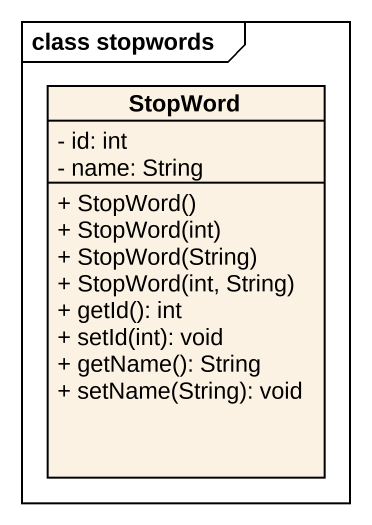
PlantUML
@startuml
mainframe class stopwords
hide circle
hide empty members
skinparam classAttributeIconSize 0
class StopWord {
  - id: int
  - name: String
  + StopWord()
  + StopWord(int)
  + StopWord(String)
  + StopWord(int, String)
  + getId(): int
  + setId(int): void
  + getName(): String
  + setName(String): void
}
@enduml
